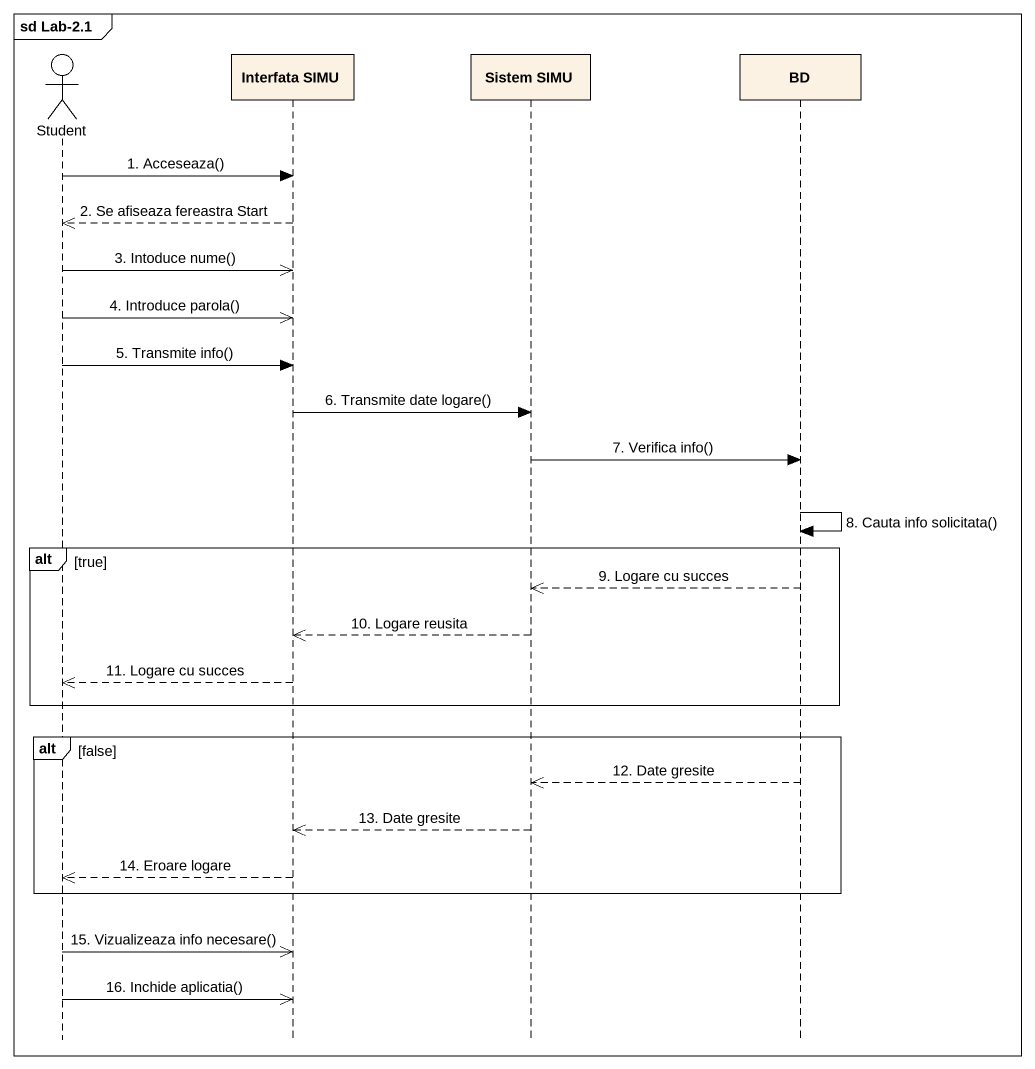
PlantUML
@startuml
mainframe sd Lab-2.1
hide footbox
actor Student
participant "Interfata SIMU" as Interfata_SIMU
participant "Sistem SIMU" as Sistem_SIMU
participant BD

Student -> Interfata_SIMU : 1. Acceseaza()
Interfata_SIMU -->> Student : 2. Se afiseaza fereastra Start
Student ->> Interfata_SIMU : 3. Intoduce nume()
Student ->> Interfata_SIMU : 4. Introduce parola()
Student -> Interfata_SIMU : 5. Transmite info()
Interfata_SIMU -> Sistem_SIMU : 6. Transmite date logare()
Sistem_SIMU -> BD : 7. Verifica info()
BD -> BD : 8. Cauta info solicitata()
alt true
  BD -->> Sistem_SIMU : 9. Logare cu succes
  Sistem_SIMU -->> Interfata_SIMU : 10. Logare reusita
  Interfata_SIMU -->> Student : 11. Logare cu succes
end
alt false
  BD -->> Sistem_SIMU : 12. Date gresite
  Sistem_SIMU -->> Interfata_SIMU : 13. Date gresite
  Interfata_SIMU -->> Student : 14. Eroare logare
end
Student ->> Interfata_SIMU : 15. Vizualizeaza info necesare()
Student ->> Interfata_SIMU : 16. Inchide aplicatia()
@enduml
